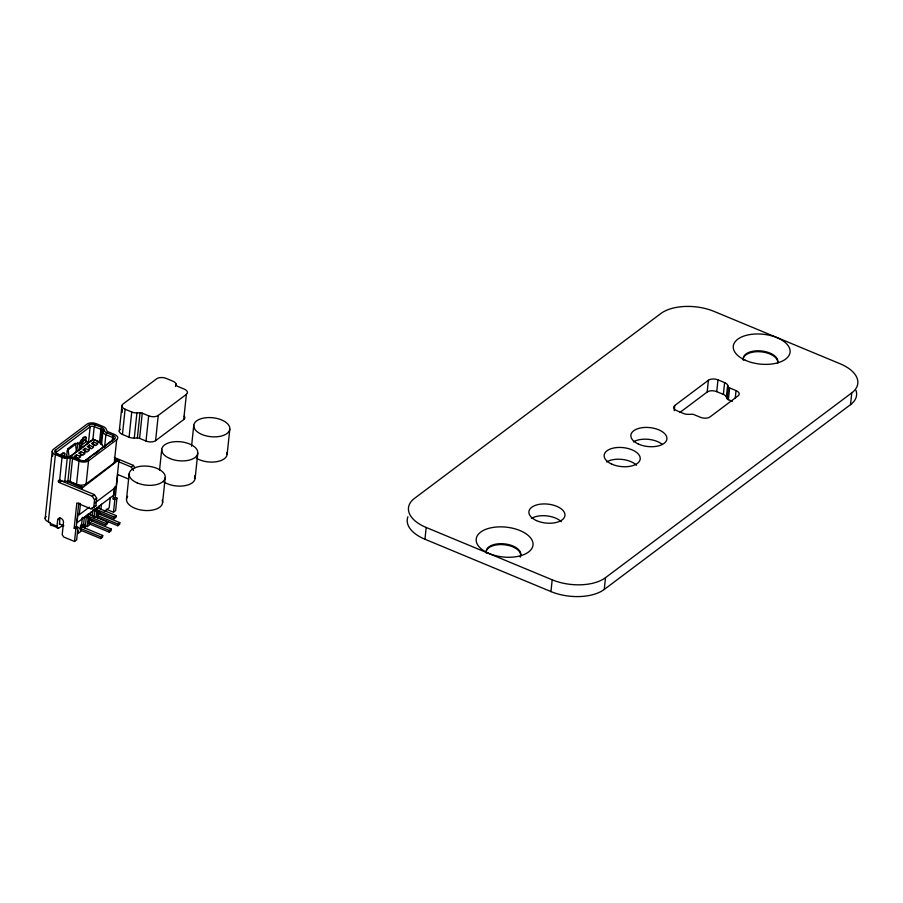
<?xml version="1.0" encoding="UTF-8"?>
<svg xmlns="http://www.w3.org/2000/svg" width="903" height="903" viewBox="0 0 903 903"><rect width="100%" height="100%" fill="white"/><g stroke="black" fill="none" stroke-linecap="round" stroke-linejoin="round"><path stroke-width="1.35" d="M59.903 517.859A3.477 2.574 53.1 0 0 59.79 518.401L59.609 524.35M66.743 457.629L67.104 450.653L78.042 442.447L76.62 451.726M61.201 456.466L61.348 453.791M64.531 457.855L64.756 453.837A1.987 0.835 -67.4 0 0 63.853 453.103L60.919 455.293M82.41 443.113L82.704 437.774M85.887 441.827L86.112 437.82A1.987 0.835 -67.4 0 0 85.209 437.075L81.293 440.009A1.987 0.835 -67.4 0 0 80.074 442.346L78.821 450.552M45.15 518.582L52.216 451.353M52.577 456.387L52.871 453.588M63.357 525.286L58.56 528.131L51.9 525.365A3.973 1.659 -67.4 0 1 50.342 523.458L50.421 522.702L48.333 521.844L55.399 454.604A6.953 3.657 6 0 1 53.311 449.378L86.948 424.139A6.953 3.657 6 0 1 96.508 423.767L103.145 426.521A6.953 3.657 6 0 1 106.159 429.038L106.859 430.72A2.98 1.569 6 0 0 108.157 431.803L114.579 434.478A6.953 3.657 6 0 1 116.679 439.705L114.241 462.81L86.112 483.918A6.953 3.657 6 0 1 76.541 484.301L70.118 481.638A2.98 1.569 6 0 0 68.752 481.288A3.307 2.969 -45.5 0 0 67.849 481.683L82.105 488.038L81.959 489.46M67.432 481.942L67.499 481.265L64.79 481.367A6.953 3.657 6 0 1 59.609 480.475L62.036 457.369L55.399 454.604M58.56 528.131A3.973 1.659 -67.4 0 1 57.002 526.223L57.657 520.004L59.79 518.401M64.79 481.367L67.217 458.261L70.321 458.137A2.98 1.569 6 0 1 72.545 458.521L78.967 461.196A6.953 3.657 6 0 0 88.539 460.812L116.679 439.705M67.849 481.683L70.321 458.137M70.118 481.638L72.545 458.521M76.27 457.528L76.563 454.728L80.694 456.828L78.55 458.431L74.43 456.331L76.563 454.728M76.541 484.301L78.967 461.196M80.536 454.322L80.83 451.523L84.961 453.622L82.828 455.225L78.696 453.125L80.83 451.523M74.181 528.187L76.315 526.584L77.985 527.273L75.841 528.876L74.181 528.187L76.834 502.982L90.989 508.863L95.887 505.77L96.677 498.208L94.443 494.652L61.348 480.904A1.242 0.914 53.1 0 1 60.478 479.967M57.657 520.004A3.477 2.574 53.1 0 1 60.873 518.277A3.477 2.574 53.1 0 1 63.481 522.431L62.205 534.621L63.695 536.992L74.52 541.484L75.841 528.876M76.315 526.584L78.821 502.779M76.755 522.385L78.143 514.191L79.306 514.676L89.352 507.136M84.814 451.116L85.108 448.317L89.228 450.416L87.094 452.019L82.974 449.92L85.108 448.317M77.985 527.273L76.653 539.881L74.52 541.484M79.306 514.676L80.48 503.468M78.347 530.953L78.076 533.47L80.886 531.37L81.146 528.853L80.209 529.553L80.435 527.454L81.372 526.754L82.365 517.272M88.415 443.181L90.142 426.792L89.025 425.008L55.388 450.247A4.47 2.348 6 0 0 56.742 453.611L64.034 457.02A2.98 1.569 6 0 0 65.4 457.369M89.081 447.911L89.374 445.111L93.506 447.211L91.372 448.814L87.241 446.714L89.374 445.111M86.112 483.918L88.539 460.812M81.338 524.248L83.505 525.151L84.363 517.024M92.806 440.28L94.239 426.622L95.176 424.76L101.813 427.514A4.47 2.348 6 0 1 103.755 429.139L104.443 430.833A5.463 2.867 6 0 0 106.814 432.808L113.247 435.472A4.47 2.348 6 0 1 114.591 438.835L85.074 460.688A2.98 1.569 6 0 1 84.498 460.993M81.022 526.314L83.279 527.25L84.216 526.551L84.442 524.44L83.505 525.151M93.359 444.716L93.652 441.906L97.772 444.005L95.639 445.608L91.508 443.508L93.652 441.906M85.153 528.165L86.474 515.557M85.119 525.659L87.286 526.562L88.618 513.954M90.198 517.633L88.754 523.142L89.69 522.442L89.42 524.959L87.286 526.562M90.481 514.924L90.763 512.215M99.443 443.034L100.876 429.376L101.813 427.514M92.332 516.031L93.043 509.258M93.754 507.373L94.544 499.81L92.309 496.255L59.203 482.507A1.242 0.914 53.1 0 1 58.277 481.017A1.242 0.914 53.1 0 1 59.429 480.396L59.609 480.475M100.718 444.321L102.174 430.46L103.755 429.139M101.554 444.626L102.863 432.153L102.174 430.46A2.98 1.569 6 0 0 100.876 429.376L94.239 426.622A2.98 1.569 6 0 0 90.142 426.792L56.505 452.031A2.98 1.569 6 0 0 57.408 454.265M94.138 517.554L95.018 509.145M96.124 517.351L97.152 507.542M104.567 447.143L105.888 434.67L106.814 432.808M97.964 518.548L97.524 514.631L98.45 513.931L98.732 511.222M99.025 508.513L99.307 505.804M100.876 509.619L101.441 504.201M80.367 530.129L100.673 538.56L100.854 536.879L102.716 535.479L80.232 526.133M111.87 441.499L113.247 435.472M102.716 535.479L102.547 537.161L100.673 538.56M85.39 516.708L105.617 525.106L105.798 523.424L107.66 522.024L88.234 513.954M107.66 522.024L107.48 523.706L105.617 525.106M110.268 497.429L109.173 507.813L104.172 511.572M119.264 431.205L121.916 406M87.647 523.187L109.218 532.149L109.398 530.467L111.261 529.068L88.776 519.722M122.131 412.434L122.424 409.635M113.146 498.941L115.291 497.339L116.95 498.038L114.816 499.63L113.146 498.941L114.331 487.733M77.252 522.589L114.094 494.946L114.974 486.548L116.137 487.033L118.936 460.395L114.805 458.464M111.261 529.068L111.092 530.75L109.218 532.149M106.272 509.247L113.496 512.238L114.816 499.63M115.291 497.339L117.638 474.933M122.458 434.467L125.099 409.251A6.953 3.657 6 0 1 123.011 404.025L156.648 378.797A6.953 3.657 6 0 1 166.208 378.413L172.845 381.168A6.953 3.657 6 0 1 175.871 383.685L176.559 385.367A2.98 1.569 6 0 0 177.857 386.45L184.28 389.125A6.953 3.657 6 0 1 186.379 394.351L183.727 419.556L155.587 440.675A6.953 3.657 6 0 1 146.026 441.048L139.593 438.384A2.98 1.569 6 0 0 137.369 438L134.276 438.113A6.953 3.657 6 0 1 129.084 437.221L122.458 434.467A6.953 3.657 6 0 1 120.359 429.241M93.923 510.297L114.162 518.694L114.331 517.013L116.205 515.613L96.779 507.542M116.95 498.038L115.629 510.635L113.496 512.238M116.205 515.613L116.024 517.295L114.162 518.694M97.456 517.306L117.762 525.738L117.932 524.056L119.806 522.656L98.574 513.841M119.806 522.656L119.625 524.338L117.762 525.738M129.084 437.221L131.736 412.016L125.099 409.251M126.522 498.93L129.174 473.725M134.276 438.113L136.917 412.908L140.021 412.784A2.98 1.569 6 0 1 142.245 413.168L148.679 415.843A6.953 3.657 6 0 0 158.239 415.459L186.379 394.351M137.369 438L140.021 412.784M139.593 438.384L142.245 413.168M146.026 441.048L148.679 415.843M155.587 440.675L158.239 415.459M159.526 470.294L161.739 449.288M162.563 502.881L165.204 477.664M175.577 386.484L175.871 383.685M191.56 446.251L193.773 425.245M195.127 478.443L197.768 453.227M227.15 454.401L229.802 429.196A18.128 9.527 6 0 0 203.875 418.021A18.128 9.527 6 0 0 201.685 434.377A18.128 9.527 6 0 0 229.791 429.252M424.952 539.238L426.193 527.476A38.739 20.351 6 0 1 414.533 498.354L660.804 313.555A38.739 20.351 6 0 1 714.104 311.422L840.106 363.762A38.739 20.351 6 0 1 851.766 392.873L850.524 404.646L604.254 589.445A38.739 20.351 6 0 1 550.954 591.578L424.952 539.238A38.739 20.351 6 0 1 407.93 516.764M550.954 591.578L552.196 579.816L426.193 527.476M604.254 589.445L605.495 577.683L851.766 392.873M674.225 410.718L674.778 405.492L708.415 380.253A6.953 3.657 6 0 1 717.975 379.87L724.612 382.624A6.953 3.657 6 0 1 727.637 385.141L728.326 386.834A2.98 1.569 6 0 0 729.624 387.918L736.047 390.581A6.953 3.657 6 0 1 738.146 395.807L710.006 416.926A6.953 3.657 6 0 1 700.446 417.31L694.012 414.635A2.98 1.569 6 0 0 691.788 414.251L688.684 414.364A6.953 3.657 6 0 1 683.503 413.472L676.866 410.718A6.953 3.657 6 0 1 674.778 405.492M679.846 412.524L707.173 392.015L708.415 380.253M732.401 401.35L728.382 399.679A2.98 1.569 6 0 1 727.084 398.595L726.396 396.914A6.953 3.657 6 0 0 723.371 394.397L716.745 391.642L717.975 379.87M723.371 394.397L724.612 382.624M726.396 396.914L727.637 385.141M727.084 398.595L728.326 386.834M728.382 399.679L729.624 387.918M735.223 398.426L736.047 390.581M82.105 488.038L118.586 460.033M66.258 457.403L69.802 456.816A5.463 2.867 6 0 1 73.877 457.528L80.977 460.857L75.829 458.713M67.296 457.369L69.362 457.29L93.28 439.264L100.402 442.368L103.597 446.917M104.443 430.833L102.863 432.153A6.953 3.657 6 0 0 105.888 434.67L112.311 437.334A2.98 1.569 6 0 1 113.214 439.58L85.074 460.688M67.669 448.87L75.141 443.26M80.096 445.992L79.035 443.666L84.724 439.817L86.327 441.736L80.096 445.992A5 3.635 64 0 1 80.83 449.254M79.035 443.666L84.724 439.817M75.626 459.322L77.76 457.719M79.893 456.117L82.026 454.514M84.171 452.911L86.304 451.308M88.438 449.705L90.571 448.102M92.704 446.5L94.849 444.897M96.982 443.294L99.116 441.691M86.428 460.349L88.596 458.724M95.097 453.848L99.432 450.586M59.203 482.507L61.348 480.904M92.309 496.255L94.443 494.652M114.963 460.225L131.285 467.009L133.418 465.406L134.908 467.777M94.544 499.81L96.677 498.208M94.928 502.948L116.137 487.033M90.989 508.863L95.887 505.77M93.28 439.264L68.876 457.392L69.791 456.895L73.29 458.352M113.214 439.58L114.591 438.835M100.402 442.368L93.088 439.321M83.889 436.894L86.112 437.82M114.32 457.471L133.418 465.406M115.268 458.871L118.936 460.395M117.469 474.425L128.711 479.098M62.533 452.922L64.756 453.837M56.742 453.611L63.368 456.365A4.47 2.348 6 0 0 66.709 456.941M68.752 481.288L82.602 487.044M94.917 508.953L114.331 517.013M97.908 512.317L101.305 513.728L100.368 514.428L98.111 513.491M96.7 515.241L117.932 524.056M86.372 515.365L105.798 523.424M89.374 518.728L92.761 520.139L91.824 520.839L89.566 519.902M88.155 521.652L109.398 530.467M80.83 525.14L84.216 526.551M79.611 528.052L100.854 536.879M59.214 523.864L63.876 525.806M50.342 523.458L57.002 526.223M73.877 457.528L74.543 458.182A6.953 3.657 6 0 0 69.362 457.29M63.368 456.365L64.034 457.02M82.771 440.867L83.527 441.725M63.368 455.834L64.677 457.381M131.285 467.009L133.52 470.565M55.388 450.247L56.505 452.031M82.049 444.942L80.988 442.617M69.147 457.392L68.075 449.028M66.709 457.358L66.37 454.819M75.536 443.429L76.371 451.906M81.18 445.405A7.924 4.617 63.6 0 1 82.015 447.425M87.015 441.353A7.924 6.761 36.7 0 1 88.189 443.734M67.217 458.261A6.953 3.657 6 0 1 62.036 457.369M114.76 459.401A6.953 3.657 6 0 1 114.241 462.81M48.333 521.844A6.953 3.657 6 0 1 46.245 516.618M89.025 425.008A4.47 2.348 6 0 1 95.176 424.76M86.462 459.943A4.47 2.348 6 0 1 80.311 460.191M136.917 412.908A6.953 3.657 6 0 1 131.736 412.016M184.246 416.148A6.953 3.657 6 0 1 183.727 419.556M486.345 552.963A17.383 9.132 6 0 1 504.754 543.899A17.383 9.132 6 0 1 520.06 556.835M486.074 552.602A17.383 9.132 6 0 1 504.969 544.825A17.383 9.132 6 0 1 520.376 556.88M743.406 360.06A17.383 9.132 6 0 1 761.127 350.928A17.383 9.132 6 0 1 777.449 363.266M743.135 359.699A17.383 9.132 6 0 1 761.161 351.831A17.383 9.132 6 0 1 777.675 363.085M856.021 390.412A38.739 20.351 6 0 1 850.524 404.646M605.495 577.683A38.739 20.351 6 0 1 552.196 579.816M707.173 392.015A6.953 3.657 6 0 1 716.745 391.631M633.387 441.883A18.128 9.527 6 0 1 662.294 444.355M606.692 461.918A18.128 9.527 6 0 1 636.581 465.259M531.415 518.401A18.128 9.527 6 0 1 561.316 521.753M162.179 500.206A18.128 9.527 6 0 1 143.272 510.353A18.128 9.527 6 0 1 127.616 496.289M194.743 475.757A18.128 9.527 6 0 1 185.205 485.633A18.128 9.527 6 0 1 163.477 481.705M227.003 452.414A18.128 9.527 6 0 1 217.239 461.591A18.128 9.527 6 0 1 196.391 458.239M488.173 553.11A28.557 15.001 6 0 0 532.939 545.615A28.557 15.001 6 0 0 492.745 527.476A28.557 15.001 6 0 0 488.173 553.11M745.235 360.207A28.557 15.001 6 0 0 790.001 352.712A28.557 15.001 6 0 0 749.806 334.584A28.557 15.001 6 0 0 745.235 360.207M638.444 444.073A18.128 9.527 6 0 0 666.854 439.309A18.128 9.527 6 0 0 641.344 427.808A18.128 9.527 6 0 0 638.444 444.073M611.749 464.108A18.128 9.527 6 0 0 640.159 459.345A18.128 9.527 6 0 0 614.65 447.832A18.128 9.527 6 0 0 611.749 464.108M536.472 520.591A18.128 9.527 6 0 0 564.894 515.827A18.128 9.527 6 0 0 539.373 504.325A18.128 9.527 6 0 0 536.472 520.591M137.087 482.857A18.128 9.527 6 0 0 165.204 477.732A18.128 9.527 6 0 0 139.288 466.501A18.128 9.527 6 0 0 137.087 482.857M169.651 458.419A18.128 9.527 6 0 0 197.768 453.295A18.128 9.527 6 0 0 171.852 442.064A18.128 9.527 6 0 0 169.651 458.419"/></g></svg>
